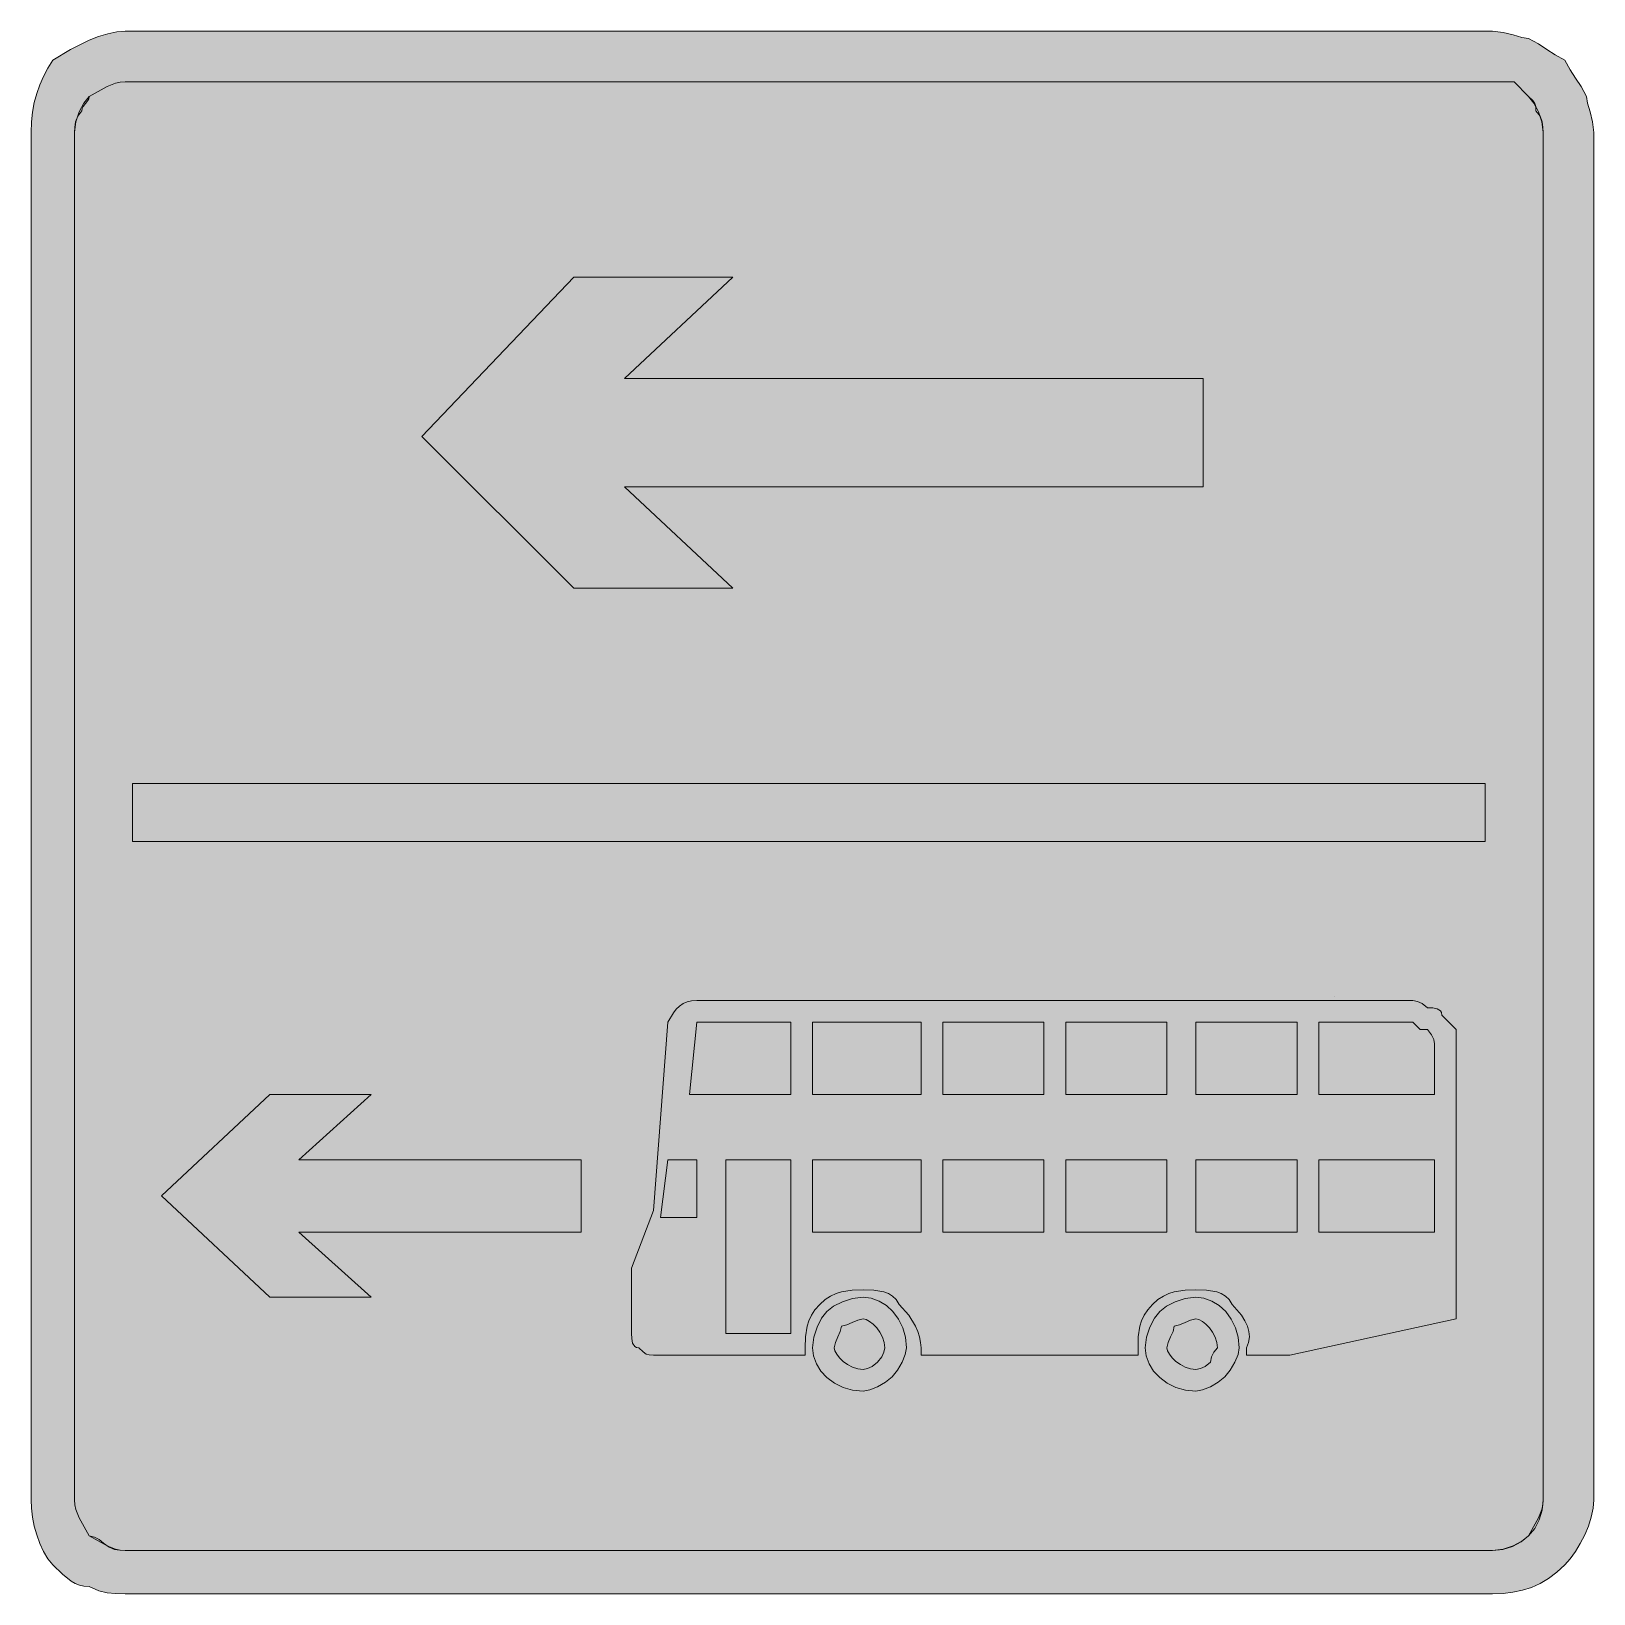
# Model space of a CAD drawing. Header units: metres. Extents: x 154 to 414, y 6 to 265.
import ezdxf

# ---------------------------------------------------------------- set-up
doc = ezdxf.new("R2010")
doc.units = ezdxf.units.M
for name, color, linetype, true_color in [('FILL_BLACK_000000', 7, 'Continuous', 0x000000), ('FILL_WHITE_FFFFFF', 7, 'Continuous', 0xffffff), ('STROKE_BLACK_000000', 7, 'Continuous', 0x000000)]:
    doc.layers.add(name, color=color, linetype=linetype, true_color=true_color)

msp = doc.modelspace()

# ---------------------------------------------------------------- hatches: boundary and pattern name
at = {"layer": 'FILL_BLACK_000000', "true_color": 0x000000}
h = msp.add_hatch(color=7, dxfattribs=at)
h.dxf.hatch_style = 1
h.paths.add_polyline_path([(413.2, 18.73), (412.72, 17.23), (412.11, 15.75), (411.38, 14.32), (410.57, 12.99), (409.71, 11.81), (408.81, 10.8), (407.46, 9.56), (406.09, 8.53), (404.7, 7.7), (403.26, 7.05), (401.77, 6.57), (400.2, 6.24), (398.56, 6.06), (396.81, 6), (170.01, 6), (168.4, 6.02), (167.01, 6.15), (165.62, 6.51), (164.01, 7.2), (163.16, 7.26), (162.4, 7.42), (161.69, 7.71), (161.01, 8.1), (159.62, 9.23), (158.01, 10.8), (157.17, 11.81), (156.43, 12.99), (155.82, 14.32), (155.31, 15.75), (154.92, 17.23), (154.63, 18.73), (154.47, 20.2), (154.41, 21.6), (154.41, 248.4), (154.47, 250.15), (154.63, 251.79), (154.92, 253.36), (155.31, 254.85), (155.82, 256.29), (156.43, 257.68), (157.17, 259.05), (158.01, 260.4), (160.9, 262.16), (164.01, 263.7), (165.58, 264.31), (167.12, 264.79), (168.61, 265.09), (170.01, 265.2), (396.81, 265.2), (398.59, 265.01), (400.26, 264.6), (401.7, 264.19), (402.81, 264), (404.42, 263.1), (405.81, 262.2), (407.2, 261.3), (408.81, 260.4), (409.71, 258.79), (410.61, 257.4), (411.51, 256.01), (412.41, 254.4), (412.6, 253.29), (413.01, 251.85), (413.42, 250.18), (413.61, 248.4), (413.61, 21.6), (413.5, 20.2), (413.2, 18.73)])
h.paths.add_polyline_path([(405, 250.18), (404.46, 251.85), (403.69, 253.29), (402.81, 254.4), (400.41, 256.8), (396.81, 256.8), (170.01, 256.8), (169.16, 256.75), (168.4, 256.59), (167.01, 256.05), (164.01, 254.4), (163.96, 254), (163.82, 253.69), (163.41, 253.2), (163, 252.71), (162.86, 252.4), (162.81, 252), (162.12, 251.1), (161.76, 250.2), (161.63, 249.3), (161.61, 248.4), (161.61, 21.6), (161.66, 20.75), (161.82, 19.99), (162.36, 18.6), (164.01, 15.6), (164.89, 15.41), (165.66, 15), (166.41, 14.4), (167.31, 13.71), (168.21, 13.35), (169.11, 13.22), (170.01, 13.2), (396.81, 13.2), (398.59, 13.41), (400.26, 13.95), (401.7, 14.72), (402.81, 15.6), (404.46, 18.6), (405, 19.99), (405.16, 20.75), (405.21, 21.6), (405.21, 248.4), (405, 250.18)], flags=16)
h = msp.add_hatch(color=7, dxfattribs=at)
h.dxf.hatch_style = 1
h.paths.add_polyline_path([(219.21, 198), (244.41, 224.4), (270.81, 224.4), (252.81, 207.6), (348.81, 207.6), (348.81, 189.6), (252.81, 189.6), (270.81, 172.8), (244.41, 172.8), (219.21, 198)])
h = msp.add_hatch(color=7, dxfattribs=at)
h.dxf.hatch_style = 1
h.paths.add_polyline_path([(395.61, 140.4), (395.61, 130.8), (171.21, 130.8), (171.21, 140.4), (395.61, 140.4)])
h = msp.add_hatch(color=7, dxfattribs=at)
h.dxf.hatch_style = 1
h.paths.add_polyline_path([(351.06, 56.1), (349.39, 56.36), (347.61, 56.4), (345.81, 56.36), (344.01, 56.1), (343.11, 55.81), (342.21, 55.39), (341.31, 54.79), (340.41, 54), (339.62, 53.1), (339.02, 52.2), (338.6, 51.3), (338.31, 50.4), (338.05, 48.6), (338.01, 46.8), (338.01, 45.6), (302.01, 45.6), (302.01, 46.8), (301.95, 47.7), (301.78, 48.6), (301.5, 49.5), (301.11, 50.4), (299.98, 52.2), (298.41, 54), (297.91, 54.79), (297.3, 55.39), (296.62, 55.81), (295.86, 56.1), (294.19, 56.36), (292.41, 56.4), (290.61, 56.36), (288.81, 56.1), (287.91, 55.81), (287.01, 55.39), (286.11, 54.79), (285.21, 54), (284.42, 53.1), (283.82, 52.2), (283.4, 51.3), (283.11, 50.4), (282.85, 48.6), (282.81, 46.8), (282.81, 45.6), (257.61, 45.6), (256.9, 45.62), (256.41, 45.75), (255.92, 46.11), (255.21, 46.8), (254.81, 46.85), (254.52, 47.01), (254.16, 47.55), (254.03, 48.32), (254.01, 49.2), (254.01, 57.6), (254.01, 58.8), (254.01, 60), (257.61, 69.6), (260.01, 100.8), (260.93, 102.37), (261.42, 102.99), (261.96, 103.5), (262.55, 103.89), (263.22, 104.17), (263.96, 104.34), (264.81, 104.4), (383.61, 104.4), (384.36, 104.25), (385.13, 103.89), (386.01, 103.2), (386.89, 103.18), (387.66, 103.05), (388.2, 102.69), (388.36, 102.4), (388.41, 102), (390.81, 99.6), (390.81, 97.2), (390.81, 51.6), (363.21, 45.6), (356.01, 45.6), (356.01, 46.8), (356.35, 47.7), (356.48, 48.6), (356.41, 49.5), (356.16, 50.4), (355.74, 51.3), (355.17, 52.2), (353.61, 54), (353.11, 54.79), (352.5, 55.39), (351.82, 55.81), (351.06, 56.1)])
h.paths.add_polyline_path([(347.61, 100.8), (347.61, 88.8), (364.41, 88.8), (364.41, 100.8), (347.61, 100.8)], flags=16)
h.paths.add_polyline_path([(342.81, 88.8), (342.81, 100.8), (326.01, 100.8), (326.01, 88.8), (342.81, 88.8)], flags=16)
h.paths.add_polyline_path([(305.61, 88.8), (322.41, 88.8), (322.41, 100.8), (305.61, 100.8), (305.61, 88.8)], flags=16)
h.paths.add_polyline_path([(284.01, 100.8), (284.01, 88.8), (302.01, 88.8), (302.01, 100.8), (284.01, 100.8)], flags=16)
h.paths.add_polyline_path([(280.41, 100.8), (264.81, 100.8), (263.61, 88.8), (280.41, 88.8), (280.41, 100.8)], flags=16)
h.paths.add_polyline_path([(264.81, 68.4), (264.81, 78), (260.01, 78), (258.81, 68.4), (264.81, 68.4)], flags=16)
h.paths.add_polyline_path([(269.61, 49.2), (280.41, 49.2), (280.41, 78), (269.61, 78), (269.61, 49.2)], flags=16)
h.paths.add_polyline_path([(284.01, 78), (284.01, 66), (302.01, 66), (302.01, 78), (284.01, 78)], flags=16)
h.paths.add_polyline_path([(322.41, 66), (322.41, 78), (305.61, 78), (305.61, 66), (322.41, 66)], flags=16)
h.paths.add_polyline_path([(326.01, 66), (342.81, 66), (342.81, 78), (326.01, 78), (326.01, 66)], flags=16)
h.paths.add_polyline_path([(347.61, 78), (347.61, 66), (364.41, 66), (364.41, 78), (347.61, 78)], flags=16)
h.paths.add_polyline_path([(387.21, 78), (368.01, 78), (368.01, 66), (387.21, 66), (387.21, 78)], flags=16)
h.paths.add_polyline_path([(387.21, 88.8), (387.21, 97.2), (387.06, 97.95), (386.7, 98.72), (386.01, 99.6), (384.81, 99.6), (383.61, 100.8), (368.01, 100.8), (368.01, 88.8), (387.21, 88.8)], flags=16)
h = msp.add_hatch(color=7, dxfattribs=at)
h.dxf.hatch_style = 1
h.paths.add_polyline_path([(210.81, 88.8), (198.81, 78), (245.61, 78), (245.61, 66), (198.81, 66), (210.81, 55.2), (194.01, 55.2), (176.01, 72), (194.01, 88.8), (210.81, 88.8)])
h = msp.add_hatch(color=7, dxfattribs=at)
h.dxf.hatch_style = 1
h.paths.add_polyline_path([(298.86, 44.4), (298.09, 43.09), (297.21, 42), (296.12, 41.12), (294.81, 40.35), (293.5, 39.81), (292.41, 39.6), (290.67, 39.76), (289.07, 40.22), (287.64, 40.93), (286.41, 41.85), (285.4, 42.94), (284.65, 44.16), (284.17, 45.46), (284.01, 46.8), (284.22, 48.58), (284.76, 50.25), (285.53, 51.69), (286.41, 52.8), (287.52, 53.68), (288.96, 54.45), (290.63, 54.99), (292.41, 55.2), (293.75, 55.04), (295.05, 54.56), (296.27, 53.81), (297.36, 52.8), (298.28, 51.57), (298.99, 50.14), (299.45, 48.54), (299.61, 46.8), (299.4, 45.71), (298.86, 44.4)])
h.paths.add_polyline_path([(295.62, 48.56), (295.19, 49.37), (294.66, 50.1), (294.08, 50.71), (293.48, 51.19), (292.91, 51.49), (292.41, 51.6), (291.51, 51.41), (290.61, 51), (289.71, 50.59), (288.81, 50.4), (288.62, 49.5), (288.21, 48.6), (287.8, 47.7), (287.61, 46.8), (287.72, 46.3), (288.02, 45.73), (288.5, 45.13), (289.11, 44.55), (289.84, 44.02), (290.65, 43.59), (291.51, 43.31), (292.41, 43.2), (293.16, 43.35), (293.93, 43.71), (294.81, 44.4), (295.5, 45.28), (295.86, 46.05), (296.01, 46.8), (295.9, 47.7), (295.62, 48.56)], flags=16)
h = msp.add_hatch(color=7, dxfattribs=at)
h.dxf.hatch_style = 1
h.paths.add_polyline_path([(354.06, 44.4), (353.29, 43.09), (352.41, 42), (351.32, 41.12), (350.01, 40.35), (348.7, 39.81), (347.61, 39.6), (345.87, 39.76), (344.27, 40.22), (342.84, 40.93), (341.61, 41.85), (340.6, 42.94), (339.85, 44.16), (339.37, 45.46), (339.21, 46.8), (339.42, 48.58), (339.96, 50.25), (340.73, 51.69), (341.61, 52.8), (342.72, 53.68), (344.16, 54.45), (345.83, 54.99), (347.61, 55.2), (348.95, 55.04), (350.25, 54.56), (351.47, 53.81), (352.56, 52.8), (353.48, 51.57), (354.19, 50.14), (354.65, 48.54), (354.81, 46.8), (354.6, 45.71), (354.06, 44.4)])
h.paths.add_polyline_path([(350.82, 48.56), (350.39, 49.37), (349.86, 50.1), (349.28, 50.71), (348.68, 51.19), (348.11, 51.49), (347.61, 51.6), (346.71, 51.41), (345.81, 51), (344.91, 50.59), (344.01, 50.4), (343.82, 49.5), (343.41, 48.6), (343, 47.7), (342.81, 46.8), (342.92, 46.3), (343.22, 45.73), (343.7, 45.13), (344.31, 44.55), (345.04, 44.02), (345.85, 43.59), (346.71, 43.31), (347.61, 43.2), (348.36, 43.35), (349.13, 43.71), (350.01, 44.4), (350.2, 45.28), (350.61, 46.05), (351.21, 46.8), (351.1, 47.7), (350.82, 48.56)], flags=16)
at = {"layer": 'FILL_WHITE_FFFFFF', "true_color": 0xffffff}
h = msp.add_hatch(color=7, dxfattribs=at)
h.dxf.hatch_style = 1
h.paths.add_polyline_path([(170.01, 13.2), (169.16, 13.25), (168.4, 13.41), (167.01, 13.95), (164.01, 15.6), (162.36, 18.6), (161.82, 19.99), (161.66, 20.75), (161.61, 21.6), (161.61, 248.4), (161.82, 250.18), (162.36, 251.85), (163.13, 253.29), (164.01, 254.4), (167.01, 256.05), (168.4, 256.59), (169.16, 256.75), (170.01, 256.8), (396.81, 256.8), (400.41, 256.8), (402.81, 254.4), (403.5, 253.69), (403.86, 253.2), (403.99, 252.71), (404.01, 252), (404.7, 251.1), (405.06, 250.2), (405.19, 249.3), (405.21, 248.4), (405.21, 21.6), (405.05, 19.86), (404.57, 18.26), (403.82, 16.83), (402.81, 15.6), (401.58, 14.59), (400.15, 13.84), (398.55, 13.36), (396.81, 13.2), (170.01, 13.2)])

# ---------------------------------------------------------------- linework, layer by layer
at = {"layer": 'FILL_BLACK_000000', "lineweight": 0, "true_color": 0x000000}
for points in [[(413.2, 18.73), (412.72, 17.23), (412.11, 15.75), (411.38, 14.32), (410.57, 12.99), (409.71, 11.81), (408.81, 10.8), (407.46, 9.56), (406.09, 8.53), (404.7, 7.7), (403.26, 7.05), (401.77, 6.57), (400.2, 6.24), (398.56, 6.06), (396.81, 6), (170.01, 6), (168.4, 6.02), (167.01, 6.15), (165.62, 6.51), (164.01, 7.2), (163.16, 7.26), (162.4, 7.42), (161.69, 7.71), (161.01, 8.1), (159.62, 9.23), (158.01, 10.8), (157.17, 11.81), (156.43, 12.99), (155.82, 14.32), (155.31, 15.75), (154.92, 17.23), (154.63, 18.73), (154.47, 20.2), (154.41, 21.6), (154.41, 248.4), (154.47, 250.15), (154.63, 251.79), (154.92, 253.36), (155.31, 254.85), (155.82, 256.29), (156.43, 257.68), (157.17, 259.05), (158.01, 260.4), (160.9, 262.16), (164.01, 263.7), (165.58, 264.31), (167.12, 264.79), (168.61, 265.09), (170.01, 265.2), (396.81, 265.2), (398.59, 265.01), (400.26, 264.6), (401.7, 264.19), (402.81, 264), (404.42, 263.1), (405.81, 262.2), (407.2, 261.3), (408.81, 260.4), (409.71, 258.79), (410.61, 257.4), (411.51, 256.01), (412.41, 254.4), (412.6, 253.29), (413.01, 251.85), (413.42, 250.18), (413.61, 248.4), (413.61, 21.6), (413.5, 20.2)], [(405, 250.18), (404.46, 251.85), (403.69, 253.29), (402.81, 254.4), (400.41, 256.8), (396.81, 256.8), (170.01, 256.8), (169.16, 256.75), (168.4, 256.59), (167.01, 256.05), (164.01, 254.4), (163.96, 254), (163.82, 253.69), (163.41, 253.2), (163, 252.71), (162.86, 252.4), (162.81, 252), (162.12, 251.1), (161.76, 250.2), (161.63, 249.3), (161.61, 248.4), (161.61, 21.6), (161.66, 20.75), (161.82, 19.99), (162.36, 18.6), (164.01, 15.6), (164.89, 15.41), (165.66, 15), (166.41, 14.4), (167.31, 13.71), (168.21, 13.35), (169.11, 13.22), (170.01, 13.2), (396.81, 13.2), (398.59, 13.41), (400.26, 13.95), (401.7, 14.72), (402.81, 15.6), (404.46, 18.6), (405, 19.99), (405.16, 20.75), (405.21, 21.6), (405.21, 248.4)], [(219.21, 198), (244.41, 224.4), (270.81, 224.4), (252.81, 207.6), (348.81, 207.6), (348.81, 189.6), (252.81, 189.6), (270.81, 172.8), (244.41, 172.8)], [(395.61, 140.4), (395.61, 130.8), (171.21, 130.8), (171.21, 140.4)], [(351.06, 56.1), (349.39, 56.36), (347.61, 56.4), (345.81, 56.36), (344.01, 56.1), (343.11, 55.81), (342.21, 55.39), (341.31, 54.79), (340.41, 54), (339.62, 53.1), (339.02, 52.2), (338.6, 51.3), (338.31, 50.4), (338.05, 48.6), (338.01, 46.8), (338.01, 45.6), (302.01, 45.6), (302.01, 46.8), (301.95, 47.7), (301.78, 48.6), (301.5, 49.5), (301.11, 50.4), (299.98, 52.2), (298.41, 54), (297.91, 54.79), (297.3, 55.39), (296.62, 55.81), (295.86, 56.1), (294.19, 56.36), (292.41, 56.4), (290.61, 56.36), (288.81, 56.1), (287.91, 55.81), (287.01, 55.39), (286.11, 54.79), (285.21, 54), (284.42, 53.1), (283.82, 52.2), (283.4, 51.3), (283.11, 50.4), (282.85, 48.6), (282.81, 46.8), (282.81, 45.6), (257.61, 45.6), (256.9, 45.62), (256.41, 45.75), (255.92, 46.11), (255.21, 46.8), (254.81, 46.85), (254.52, 47.01), (254.16, 47.55), (254.03, 48.32), (254.01, 49.2), (254.01, 57.6), (254.01, 58.8), (254.01, 60), (257.61, 69.6), (260.01, 100.8), (260.93, 102.37), (261.42, 102.99), (261.96, 103.5), (262.55, 103.89), (263.22, 104.17), (263.96, 104.34), (264.81, 104.4), (383.61, 104.4), (384.36, 104.25), (385.13, 103.89), (386.01, 103.2), (386.89, 103.18), (387.66, 103.05), (388.2, 102.69), (388.36, 102.4), (388.41, 102), (390.81, 99.6), (390.81, 97.2), (390.81, 51.6), (363.21, 45.6), (356.01, 45.6), (356.01, 46.8), (356.35, 47.7), (356.48, 48.6), (356.41, 49.5), (356.16, 50.4), (355.74, 51.3), (355.17, 52.2), (353.61, 54), (353.11, 54.79), (352.5, 55.39), (351.82, 55.81)], [(280.41, 100.8), (264.81, 100.8), (263.61, 88.8), (280.41, 88.8)], [(284.01, 100.8), (284.01, 88.8), (302.01, 88.8), (302.01, 100.8)], [(305.61, 88.8), (322.41, 88.8), (322.41, 100.8), (305.61, 100.8)], [(342.81, 88.8), (342.81, 100.8), (326.01, 100.8), (326.01, 88.8)], [(347.61, 100.8), (347.61, 88.8), (364.41, 88.8), (364.41, 100.8)], [(387.21, 88.8), (387.21, 97.2), (387.06, 97.95), (386.7, 98.72), (386.01, 99.6), (384.81, 99.6), (383.61, 100.8), (368.01, 100.8), (368.01, 88.8)], [(210.81, 88.8), (198.81, 78), (245.61, 78), (245.61, 66), (198.81, 66), (210.81, 55.2), (194.01, 55.2), (176.01, 72), (194.01, 88.8)], [(264.81, 68.4), (264.81, 78), (260.01, 78), (258.81, 68.4)], [(269.61, 49.2), (280.41, 49.2), (280.41, 78), (269.61, 78)], [(284.01, 78), (284.01, 66), (302.01, 66), (302.01, 78)], [(322.41, 66), (322.41, 78), (305.61, 78), (305.61, 66)], [(326.01, 66), (342.81, 66), (342.81, 78), (326.01, 78)], [(347.61, 78), (347.61, 66), (364.41, 66), (364.41, 78)], [(387.21, 78), (368.01, 78), (368.01, 66), (387.21, 66)], [(298.86, 44.4), (298.09, 43.09), (297.21, 42), (296.12, 41.12), (294.81, 40.35), (293.5, 39.81), (292.41, 39.6), (290.67, 39.76), (289.07, 40.22), (287.64, 40.93), (286.41, 41.85), (285.4, 42.94), (284.65, 44.16), (284.17, 45.46), (284.01, 46.8), (284.22, 48.58), (284.76, 50.25), (285.53, 51.69), (286.41, 52.8), (287.52, 53.68), (288.96, 54.45), (290.63, 54.99), (292.41, 55.2), (293.75, 55.04), (295.05, 54.56), (296.27, 53.81), (297.36, 52.8), (298.28, 51.57), (298.99, 50.14), (299.45, 48.54), (299.61, 46.8), (299.4, 45.71)], [(354.06, 44.4), (353.29, 43.09), (352.41, 42), (351.32, 41.12), (350.01, 40.35), (348.7, 39.81), (347.61, 39.6), (345.87, 39.76), (344.27, 40.22), (342.84, 40.93), (341.61, 41.85), (340.6, 42.94), (339.85, 44.16), (339.37, 45.46), (339.21, 46.8), (339.42, 48.58), (339.96, 50.25), (340.73, 51.69), (341.61, 52.8), (342.72, 53.68), (344.16, 54.45), (345.83, 54.99), (347.61, 55.2), (348.95, 55.04), (350.25, 54.56), (351.47, 53.81), (352.56, 52.8), (353.48, 51.57), (354.19, 50.14), (354.65, 48.54), (354.81, 46.8), (354.6, 45.71)], [(295.62, 48.56), (295.19, 49.37), (294.66, 50.1), (294.08, 50.71), (293.48, 51.19), (292.91, 51.49), (292.41, 51.6), (291.51, 51.41), (290.61, 51), (289.71, 50.59), (288.81, 50.4), (288.62, 49.5), (288.21, 48.6), (287.8, 47.7), (287.61, 46.8), (287.72, 46.3), (288.02, 45.73), (288.5, 45.13), (289.11, 44.55), (289.84, 44.02), (290.65, 43.59), (291.51, 43.31), (292.41, 43.2), (293.16, 43.35), (293.93, 43.71), (294.81, 44.4), (295.5, 45.28), (295.86, 46.05), (296.01, 46.8), (295.9, 47.7)], [(350.82, 48.56), (350.39, 49.37), (349.86, 50.1), (349.28, 50.71), (348.68, 51.19), (348.11, 51.49), (347.61, 51.6), (346.71, 51.41), (345.81, 51), (344.91, 50.59), (344.01, 50.4), (343.82, 49.5), (343.41, 48.6), (343, 47.7), (342.81, 46.8), (342.92, 46.3), (343.22, 45.73), (343.7, 45.13), (344.31, 44.55), (345.04, 44.02), (345.85, 43.59), (346.71, 43.31), (347.61, 43.2), (348.36, 43.35), (349.13, 43.71), (350.01, 44.4), (350.2, 45.28), (350.61, 46.05), (351.21, 46.8), (351.1, 47.7)]]:
    msp.add_lwpolyline(points, close=True, dxfattribs=at)
at = {"layer": 'FILL_WHITE_FFFFFF', "lineweight": 0, "true_color": 0xffffff}
msp.add_lwpolyline([(170.01, 13.2), (169.16, 13.25), (168.4, 13.41), (167.01, 13.95), (164.01, 15.6), (162.36, 18.6), (161.82, 19.99), (161.66, 20.75), (161.61, 21.6), (161.61, 248.4), (161.82, 250.18), (162.36, 251.85), (163.13, 253.29), (164.01, 254.4), (167.01, 256.05), (168.4, 256.59), (169.16, 256.75), (170.01, 256.8), (396.81, 256.8), (400.41, 256.8), (402.81, 254.4), (403.5, 253.69), (403.86, 253.2), (403.99, 252.71), (404.01, 252), (404.7, 251.1), (405.06, 250.2), (405.19, 249.3), (405.21, 248.4), (405.21, 21.6), (405.05, 19.86), (404.57, 18.26), (403.82, 16.83), (402.81, 15.6), (401.58, 14.59), (400.15, 13.84), (398.55, 13.36), (396.81, 13.2)], close=True, dxfattribs=at)
at = {"layer": 'STROKE_BLACK_000000', "lineweight": 0, "true_color": 0x000000}
msp.add_lwpolyline([(370.61, 105.04), (370.61, 105.04)], dxfattribs=at)

doc.saveas('drawing.dxf')
